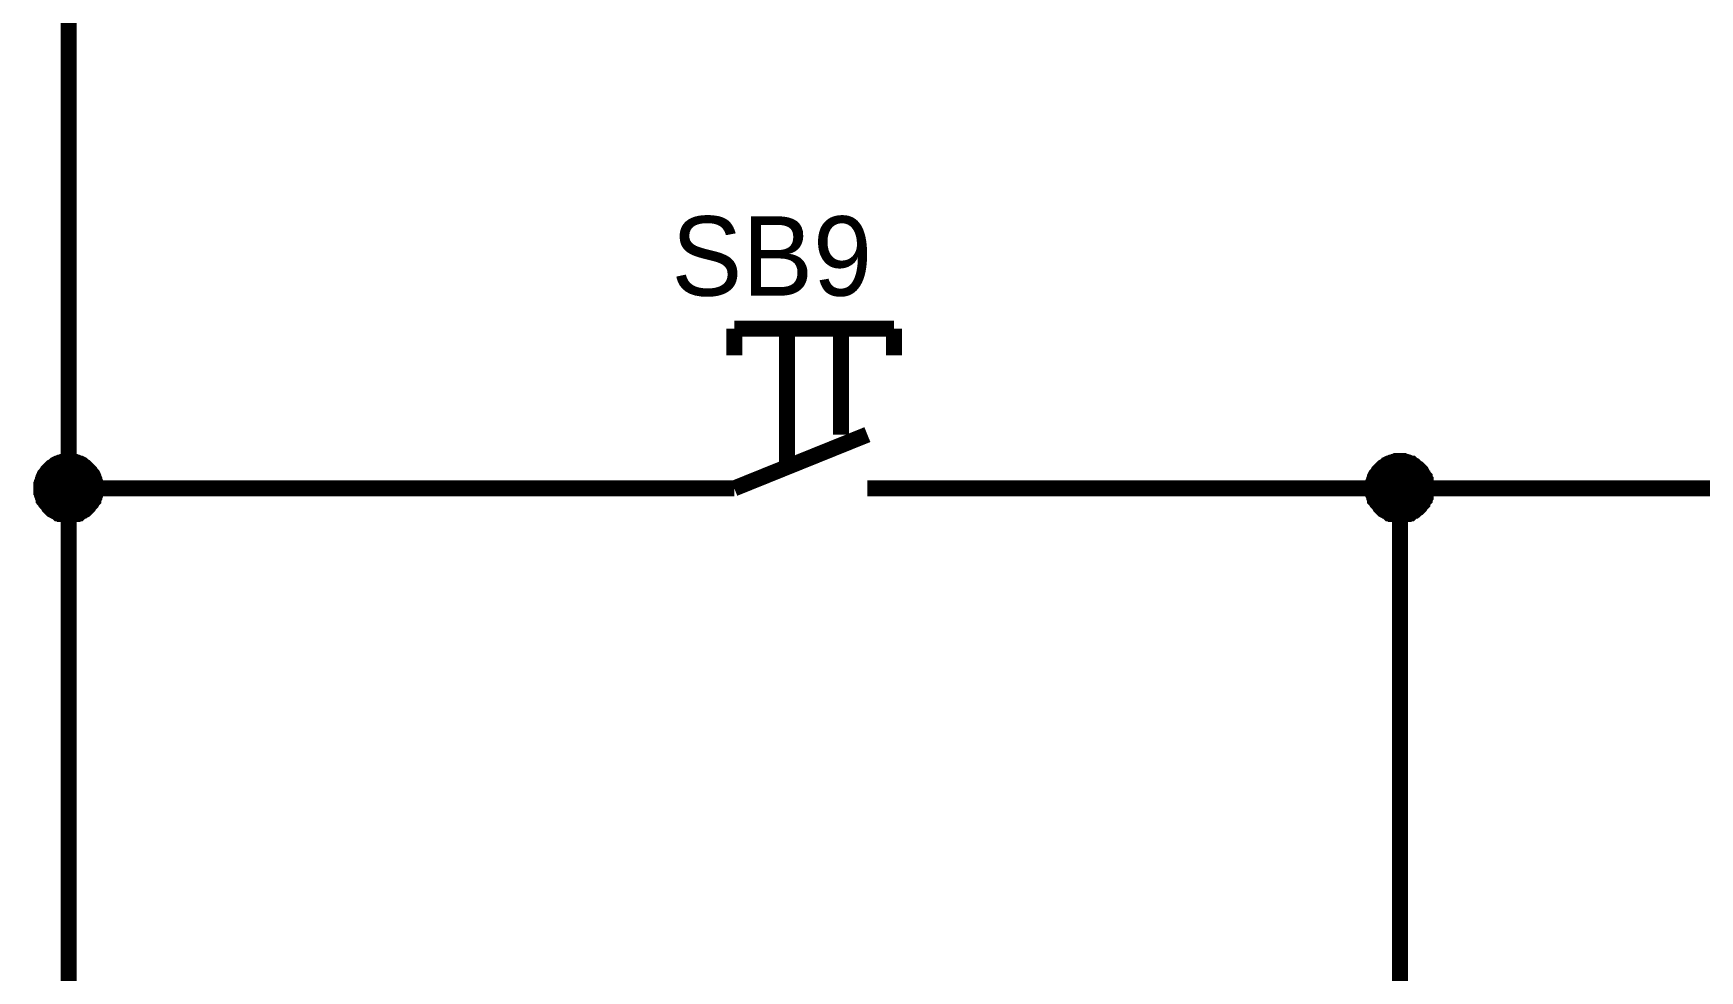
# Model space of a CAD drawing. Header units: millimetres. Extents: x 0 to 841, y 0 to 594.
# Drawn here: x 119.45 to 150.74, y 265.93 to 283.54 of the extents above; entities that cross this region are included whole.
import ezdxf

# ---------------------------------------------------------------- set-up
doc = ezdxf.new("R2010")
doc.units = ezdxf.units.MM
doc.layers.add('Sheet', color=255, linetype='Continuous')

msp = doc.modelspace()

# ---------------------------------------------------------------- linework, layer by layer
at = {"layer": 'Sheet', "const_width": 0.3}
for points in [[(177.594, 299.998), (177.594, 274.989), (145.11, 274.989), (137.61, 274.989)], [(120.11, 284.993), (120.11, 274.989), (130.11, 274.989)], [(132.61, 277.987), (135.607, 277.987)], [(132.61, 277.987), (132.61, 277.49)], [(133.603, 275.486), (133.603, 277.987)], [(134.613, 275.999), (134.613, 277.987)], [(135.607, 277.987), (135.607, 277.49)], [(132.61, 274.989), (135.11, 275.999)], [(119.597, 274.989), (119.597, 275.02), (119.597, 275.036), (119.597, 275.067), (119.613, 275.098), (119.613, 275.113), (119.628, 275.144), (119.628, 275.16), (119.644, 275.191), (119.644, 275.207), (119.659, 275.238), (119.675, 275.253), (119.69, 275.269), (119.706, 275.3), (119.721, 275.315), (119.737, 275.331), (119.752, 275.346), (119.768, 275.362), (119.783, 275.377), (119.799, 275.393), (119.83, 275.408), (119.846, 275.424), (119.861, 275.44), (119.892, 275.455), (119.908, 275.455), (119.939, 275.471), (119.954, 275.471), (119.985, 275.486), (120.001, 275.486), (120.032, 275.502), (120.063, 275.502), (120.079, 275.502), (120.11, 275.502)], [(119.597, 274.989), (119.597, 275.02), (119.597, 275.036), (119.597, 275.067), (119.613, 275.098), (119.613, 275.113), (119.628, 275.144), (119.628, 275.16), (119.644, 275.191), (119.644, 275.207), (119.659, 275.238), (119.675, 275.253), (119.69, 275.269), (119.706, 275.3), (119.721, 275.315), (119.737, 275.331), (119.752, 275.346), (119.768, 275.362), (119.783, 275.377), (119.799, 275.393), (119.83, 275.408), (119.846, 275.424), (119.861, 275.44), (119.892, 275.455), (119.908, 275.455), (119.939, 275.471), (119.954, 275.471), (119.985, 275.486), (120.001, 275.486), (120.032, 275.502), (120.063, 275.502), (120.079, 275.502), (120.11, 275.502)], [(119.597, 274.989), (119.597, 275.02), (119.597, 275.036), (119.597, 275.067), (119.613, 275.098), (119.613, 275.113), (119.628, 275.144), (119.628, 275.16), (119.644, 275.191), (119.644, 275.207), (119.659, 275.238), (119.675, 275.253), (119.69, 275.269), (119.706, 275.3), (119.721, 275.315), (119.737, 275.331), (119.752, 275.346), (119.768, 275.362), (119.783, 275.377), (119.799, 275.393), (119.83, 275.408), (119.846, 275.424), (119.861, 275.44), (119.892, 275.455), (119.908, 275.455), (119.939, 275.471), (119.954, 275.471), (119.985, 275.486), (120.001, 275.486), (120.032, 275.502), (120.063, 275.502), (120.079, 275.502), (120.11, 275.502)], [(119.597, 274.989), (119.597, 275.02), (119.597, 275.036), (119.597, 275.067), (119.613, 275.098), (119.613, 275.113), (119.628, 275.144), (119.628, 275.16), (119.644, 275.191), (119.644, 275.207), (119.659, 275.238), (119.675, 275.253), (119.69, 275.269), (119.706, 275.3), (119.721, 275.315), (119.737, 275.331), (119.752, 275.346), (119.768, 275.362), (119.783, 275.377), (119.799, 275.393), (119.83, 275.408), (119.846, 275.424), (119.861, 275.44), (119.892, 275.455), (119.908, 275.455), (119.939, 275.471), (119.954, 275.471), (119.985, 275.486), (120.001, 275.486), (120.032, 275.502), (120.063, 275.502), (120.079, 275.502), (120.11, 275.502)], [(119.597, 274.989), (119.597, 275.02), (119.597, 275.036), (119.597, 275.067), (119.613, 275.098), (119.613, 275.113), (119.628, 275.144), (119.628, 275.16), (119.644, 275.191), (119.644, 275.207), (119.659, 275.238), (119.675, 275.253), (119.69, 275.269), (119.706, 275.3), (119.721, 275.315), (119.737, 275.331), (119.752, 275.346), (119.768, 275.362), (119.783, 275.377), (119.799, 275.393), (119.83, 275.408), (119.846, 275.424), (119.861, 275.44), (119.892, 275.455), (119.908, 275.455), (119.939, 275.471), (119.954, 275.471), (119.985, 275.486), (120.001, 275.486), (120.032, 275.502), (120.063, 275.502), (120.079, 275.502), (120.11, 275.502)], [(119.597, 274.989), (119.597, 275.02), (119.597, 275.036), (119.597, 275.067), (119.613, 275.098), (119.613, 275.113), (119.628, 275.144), (119.628, 275.16), (119.644, 275.191), (119.644, 275.207), (119.659, 275.238), (119.675, 275.253), (119.69, 275.269), (119.706, 275.3), (119.721, 275.315), (119.737, 275.331), (119.752, 275.346), (119.768, 275.362), (119.783, 275.377), (119.799, 275.393), (119.83, 275.408), (119.846, 275.424), (119.861, 275.44), (119.892, 275.455), (119.908, 275.455), (119.939, 275.471), (119.954, 275.471), (119.985, 275.486), (120.001, 275.486), (120.032, 275.502), (120.063, 275.502), (120.079, 275.502), (120.11, 275.502)], [(119.597, 274.989), (119.597, 275.02), (119.597, 275.036), (119.597, 275.067), (119.613, 275.098), (119.613, 275.113), (119.628, 275.144), (119.628, 275.16), (119.644, 275.191), (119.644, 275.207), (119.659, 275.238), (119.675, 275.253), (119.69, 275.269), (119.706, 275.3), (119.721, 275.315), (119.737, 275.331), (119.752, 275.346), (119.768, 275.362), (119.783, 275.377), (119.799, 275.393), (119.83, 275.408), (119.846, 275.424), (119.861, 275.44), (119.892, 275.455), (119.908, 275.455), (119.939, 275.471), (119.954, 275.471), (119.985, 275.486), (120.001, 275.486), (120.032, 275.502), (120.063, 275.502), (120.079, 275.502), (120.11, 275.502)], [(119.597, 274.989), (119.597, 275.02), (119.597, 275.036), (119.597, 275.067), (119.613, 275.098), (119.613, 275.113), (119.628, 275.144), (119.628, 275.16), (119.644, 275.191), (119.644, 275.207), (119.659, 275.238), (119.675, 275.253), (119.69, 275.269), (119.706, 275.3), (119.721, 275.315), (119.737, 275.331), (119.752, 275.346), (119.768, 275.362), (119.783, 275.377), (119.799, 275.393), (119.83, 275.408), (119.846, 275.424), (119.861, 275.44), (119.892, 275.455), (119.908, 275.455), (119.939, 275.471), (119.954, 275.471), (119.985, 275.486), (120.001, 275.486), (120.032, 275.502), (120.063, 275.502), (120.079, 275.502), (120.11, 275.502)], [(120.11, 275.502), (120.11, 275.502)], [(120.11, 275.502), (120.141, 275.502), (120.156, 275.502), (120.187, 275.502), (120.218, 275.486), (120.234, 275.486), (120.265, 275.471), (120.28, 275.471), (120.311, 275.455), (120.327, 275.455), (120.358, 275.44), (120.374, 275.424), (120.389, 275.408), (120.42, 275.393), (120.436, 275.377), (120.451, 275.362), (120.467, 275.346), (120.482, 275.331), (120.498, 275.315), (120.513, 275.3), (120.529, 275.269), (120.544, 275.253), (120.56, 275.238), (120.575, 275.207), (120.575, 275.191), (120.591, 275.16), (120.591, 275.144), (120.606, 275.113), (120.606, 275.098), (120.622, 275.067), (120.622, 275.036), (120.622, 275.02), (120.622, 274.989)], [(120.11, 275.502), (120.11, 275.502)], [(120.11, 275.502), (120.141, 275.502), (120.156, 275.502), (120.187, 275.502), (120.218, 275.486), (120.234, 275.486), (120.265, 275.471), (120.28, 275.471), (120.311, 275.455), (120.327, 275.455), (120.358, 275.44), (120.374, 275.424), (120.389, 275.408), (120.42, 275.393), (120.436, 275.377), (120.451, 275.362), (120.467, 275.346), (120.482, 275.331), (120.498, 275.315), (120.513, 275.3), (120.529, 275.269), (120.544, 275.253), (120.56, 275.238), (120.575, 275.207), (120.575, 275.191), (120.591, 275.16), (120.591, 275.144), (120.606, 275.113), (120.606, 275.098), (120.622, 275.067), (120.622, 275.036), (120.622, 275.02), (120.622, 274.989)], [(120.11, 275.502), (120.11, 275.502)], [(120.11, 275.502), (120.141, 275.502), (120.156, 275.502), (120.187, 275.502), (120.218, 275.486), (120.234, 275.486), (120.265, 275.471), (120.28, 275.471), (120.311, 275.455), (120.327, 275.455), (120.358, 275.44), (120.374, 275.424), (120.389, 275.408), (120.42, 275.393), (120.436, 275.377), (120.451, 275.362), (120.467, 275.346), (120.482, 275.331), (120.498, 275.315), (120.513, 275.3), (120.529, 275.269), (120.544, 275.253), (120.56, 275.238), (120.575, 275.207), (120.575, 275.191), (120.591, 275.16), (120.591, 275.144), (120.606, 275.113), (120.606, 275.098), (120.622, 275.067), (120.622, 275.036), (120.622, 275.02), (120.622, 274.989)], [(120.11, 275.502), (120.11, 275.502)], [(120.11, 275.502), (120.141, 275.502), (120.156, 275.502), (120.187, 275.502), (120.218, 275.486), (120.234, 275.486), (120.265, 275.471), (120.28, 275.471), (120.311, 275.455), (120.327, 275.455), (120.358, 275.44), (120.374, 275.424), (120.389, 275.408), (120.42, 275.393), (120.436, 275.377), (120.451, 275.362), (120.467, 275.346), (120.482, 275.331), (120.498, 275.315), (120.513, 275.3), (120.529, 275.269), (120.544, 275.253), (120.56, 275.238), (120.575, 275.207), (120.575, 275.191), (120.591, 275.16), (120.591, 275.144), (120.606, 275.113), (120.606, 275.098), (120.622, 275.067), (120.622, 275.036), (120.622, 275.02), (120.622, 274.989)], [(120.11, 275.502), (120.11, 275.502)], [(120.11, 275.502), (120.141, 275.502), (120.156, 275.502), (120.187, 275.502), (120.218, 275.486), (120.234, 275.486), (120.265, 275.471), (120.28, 275.471), (120.311, 275.455), (120.327, 275.455), (120.358, 275.44), (120.374, 275.424), (120.389, 275.408), (120.42, 275.393), (120.436, 275.377), (120.451, 275.362), (120.467, 275.346), (120.482, 275.331), (120.498, 275.315), (120.513, 275.3), (120.529, 275.269), (120.544, 275.253), (120.56, 275.238), (120.575, 275.207), (120.575, 275.191), (120.591, 275.16), (120.591, 275.144), (120.606, 275.113), (120.606, 275.098), (120.622, 275.067), (120.622, 275.036), (120.622, 275.02), (120.622, 274.989)], [(120.11, 275.502), (120.11, 275.502)], [(120.11, 275.502), (120.141, 275.502), (120.156, 275.502), (120.187, 275.502), (120.218, 275.486), (120.234, 275.486), (120.265, 275.471), (120.28, 275.471), (120.311, 275.455), (120.327, 275.455), (120.358, 275.44), (120.374, 275.424), (120.389, 275.408), (120.42, 275.393), (120.436, 275.377), (120.451, 275.362), (120.467, 275.346), (120.482, 275.331), (120.498, 275.315), (120.513, 275.3), (120.529, 275.269), (120.544, 275.253), (120.56, 275.238), (120.575, 275.207), (120.575, 275.191), (120.591, 275.16), (120.591, 275.144), (120.606, 275.113), (120.606, 275.098), (120.622, 275.067), (120.622, 275.036), (120.622, 275.02), (120.622, 274.989)], [(120.11, 275.502), (120.11, 275.502)], [(120.11, 275.502), (120.141, 275.502), (120.156, 275.502), (120.187, 275.502), (120.218, 275.486), (120.234, 275.486), (120.265, 275.471), (120.28, 275.471), (120.311, 275.455), (120.327, 275.455), (120.358, 275.44), (120.374, 275.424), (120.389, 275.408), (120.42, 275.393), (120.436, 275.377), (120.451, 275.362), (120.467, 275.346), (120.482, 275.331), (120.498, 275.315), (120.513, 275.3), (120.529, 275.269), (120.544, 275.253), (120.56, 275.238), (120.575, 275.207), (120.575, 275.191), (120.591, 275.16), (120.591, 275.144), (120.606, 275.113), (120.606, 275.098), (120.622, 275.067), (120.622, 275.036), (120.622, 275.02), (120.622, 274.989)], [(120.11, 275.502), (120.11, 275.502)], [(120.11, 275.502), (120.141, 275.502), (120.156, 275.502), (120.187, 275.502), (120.218, 275.486), (120.234, 275.486), (120.265, 275.471), (120.28, 275.471), (120.311, 275.455), (120.327, 275.455), (120.358, 275.44), (120.374, 275.424), (120.389, 275.408), (120.42, 275.393), (120.436, 275.377), (120.451, 275.362), (120.467, 275.346), (120.482, 275.331), (120.498, 275.315), (120.513, 275.3), (120.529, 275.269), (120.544, 275.253), (120.56, 275.238), (120.575, 275.207), (120.575, 275.191), (120.591, 275.16), (120.591, 275.144), (120.606, 275.113), (120.606, 275.098), (120.622, 275.067), (120.622, 275.036), (120.622, 275.02), (120.622, 274.989)], [(144.597, 274.989), (144.597, 275.02), (144.597, 275.036), (144.597, 275.067), (144.613, 275.098), (144.613, 275.113), (144.628, 275.144), (144.628, 275.16), (144.644, 275.191), (144.644, 275.207), (144.659, 275.238), (144.675, 275.253), (144.691, 275.269), (144.706, 275.3), (144.722, 275.315), (144.737, 275.331), (144.753, 275.346), (144.768, 275.362), (144.784, 275.377), (144.799, 275.393), (144.83, 275.408), (144.846, 275.424), (144.861, 275.44), (144.892, 275.455), (144.908, 275.455), (144.939, 275.471), (144.954, 275.471), (144.986, 275.486), (145.001, 275.486), (145.032, 275.502), (145.063, 275.502), (145.079, 275.502), (145.11, 275.502)], [(144.597, 274.989), (144.597, 275.02), (144.597, 275.036), (144.597, 275.067), (144.613, 275.098), (144.613, 275.113), (144.628, 275.144), (144.628, 275.16), (144.644, 275.191), (144.644, 275.207), (144.659, 275.238), (144.675, 275.253), (144.691, 275.269), (144.706, 275.3), (144.722, 275.315), (144.737, 275.331), (144.753, 275.346), (144.768, 275.362), (144.784, 275.377), (144.799, 275.393), (144.83, 275.408), (144.846, 275.424), (144.861, 275.44), (144.892, 275.455), (144.908, 275.455), (144.939, 275.471), (144.954, 275.471), (144.986, 275.486), (145.001, 275.486), (145.032, 275.502), (145.063, 275.502), (145.079, 275.502), (145.11, 275.502)], [(144.597, 274.989), (144.597, 275.02), (144.597, 275.036), (144.597, 275.067), (144.613, 275.098), (144.613, 275.113), (144.628, 275.144), (144.628, 275.16), (144.644, 275.191), (144.644, 275.207), (144.659, 275.238), (144.675, 275.253), (144.691, 275.269), (144.706, 275.3), (144.722, 275.315), (144.737, 275.331), (144.753, 275.346), (144.768, 275.362), (144.784, 275.377), (144.799, 275.393), (144.83, 275.408), (144.846, 275.424), (144.861, 275.44), (144.892, 275.455), (144.908, 275.455), (144.939, 275.471), (144.954, 275.471), (144.986, 275.486), (145.001, 275.486), (145.032, 275.502), (145.063, 275.502), (145.079, 275.502), (145.11, 275.502)], [(144.597, 274.989), (144.597, 275.02), (144.597, 275.036), (144.597, 275.067), (144.613, 275.098), (144.613, 275.113), (144.628, 275.144), (144.628, 275.16), (144.644, 275.191), (144.644, 275.207), (144.659, 275.238), (144.675, 275.253), (144.691, 275.269), (144.706, 275.3), (144.722, 275.315), (144.737, 275.331), (144.753, 275.346), (144.768, 275.362), (144.784, 275.377), (144.799, 275.393), (144.83, 275.408), (144.846, 275.424), (144.861, 275.44), (144.892, 275.455), (144.908, 275.455), (144.939, 275.471), (144.954, 275.471), (144.986, 275.486), (145.001, 275.486), (145.032, 275.502), (145.063, 275.502), (145.079, 275.502), (145.11, 275.502)], [(144.597, 274.989), (144.597, 275.02), (144.597, 275.036), (144.597, 275.067), (144.613, 275.098), (144.613, 275.113), (144.628, 275.144), (144.628, 275.16), (144.644, 275.191), (144.644, 275.207), (144.659, 275.238), (144.675, 275.253), (144.691, 275.269), (144.706, 275.3), (144.722, 275.315), (144.737, 275.331), (144.753, 275.346), (144.768, 275.362), (144.784, 275.377), (144.799, 275.393), (144.83, 275.408), (144.846, 275.424), (144.861, 275.44), (144.892, 275.455), (144.908, 275.455), (144.939, 275.471), (144.954, 275.471), (144.986, 275.486), (145.001, 275.486), (145.032, 275.502), (145.063, 275.502), (145.079, 275.502), (145.11, 275.502)], [(144.597, 274.989), (144.597, 275.02), (144.597, 275.036), (144.597, 275.067), (144.613, 275.098), (144.613, 275.113), (144.628, 275.144), (144.628, 275.16), (144.644, 275.191), (144.644, 275.207), (144.659, 275.238), (144.675, 275.253), (144.691, 275.269), (144.706, 275.3), (144.722, 275.315), (144.737, 275.331), (144.753, 275.346), (144.768, 275.362), (144.784, 275.377), (144.799, 275.393), (144.83, 275.408), (144.846, 275.424), (144.861, 275.44), (144.892, 275.455), (144.908, 275.455), (144.939, 275.471), (144.954, 275.471), (144.986, 275.486), (145.001, 275.486), (145.032, 275.502), (145.063, 275.502), (145.079, 275.502), (145.11, 275.502)], [(144.597, 274.989), (144.597, 275.02), (144.597, 275.036), (144.597, 275.067), (144.613, 275.098), (144.613, 275.113), (144.628, 275.144), (144.628, 275.16), (144.644, 275.191), (144.644, 275.207), (144.659, 275.238), (144.675, 275.253), (144.691, 275.269), (144.706, 275.3), (144.722, 275.315), (144.737, 275.331), (144.753, 275.346), (144.768, 275.362), (144.784, 275.377), (144.799, 275.393), (144.83, 275.408), (144.846, 275.424), (144.861, 275.44), (144.892, 275.455), (144.908, 275.455), (144.939, 275.471), (144.954, 275.471), (144.986, 275.486), (145.001, 275.486), (145.032, 275.502), (145.063, 275.502), (145.079, 275.502), (145.11, 275.502)], [(144.597, 274.989), (144.597, 275.02), (144.597, 275.036), (144.597, 275.067), (144.613, 275.098), (144.613, 275.113), (144.628, 275.144), (144.628, 275.16), (144.644, 275.191), (144.644, 275.207), (144.659, 275.238), (144.675, 275.253), (144.691, 275.269), (144.706, 275.3), (144.722, 275.315), (144.737, 275.331), (144.753, 275.346), (144.768, 275.362), (144.784, 275.377), (144.799, 275.393), (144.83, 275.408), (144.846, 275.424), (144.861, 275.44), (144.892, 275.455), (144.908, 275.455), (144.939, 275.471), (144.954, 275.471), (144.986, 275.486), (145.001, 275.486), (145.032, 275.502), (145.063, 275.502), (145.079, 275.502), (145.11, 275.502)], [(145.11, 275.502), (145.11, 275.502)], [(145.11, 275.502), (145.141, 275.502), (145.156, 275.502), (145.187, 275.502), (145.218, 275.486), (145.234, 275.486), (145.265, 275.471), (145.281, 275.471), (145.312, 275.455), (145.327, 275.455), (145.343, 275.44), (145.374, 275.424), (145.389, 275.408), (145.405, 275.393), (145.42, 275.377), (145.451, 275.362), (145.467, 275.346), (145.482, 275.331), (145.498, 275.315), (145.513, 275.3), (145.529, 275.269), (145.529, 275.253), (145.545, 275.238), (145.56, 275.207), (145.576, 275.191), (145.576, 275.16), (145.591, 275.144), (145.591, 275.113), (145.591, 275.098), (145.607, 275.067), (145.607, 275.036), (145.607, 275.02), (145.607, 274.989)], [(145.11, 275.502), (145.11, 275.502)], [(145.11, 275.502), (145.141, 275.502), (145.156, 275.502), (145.187, 275.502), (145.218, 275.486), (145.234, 275.486), (145.265, 275.471), (145.281, 275.471), (145.312, 275.455), (145.327, 275.455), (145.343, 275.44), (145.374, 275.424), (145.389, 275.408), (145.405, 275.393), (145.42, 275.377), (145.451, 275.362), (145.467, 275.346), (145.482, 275.331), (145.498, 275.315), (145.513, 275.3), (145.529, 275.269), (145.529, 275.253), (145.545, 275.238), (145.56, 275.207), (145.576, 275.191), (145.576, 275.16), (145.591, 275.144), (145.591, 275.113), (145.591, 275.098), (145.607, 275.067), (145.607, 275.036), (145.607, 275.02), (145.607, 274.989)], [(145.11, 275.502), (145.11, 275.502)], [(145.11, 275.502), (145.141, 275.502), (145.156, 275.502), (145.187, 275.502), (145.218, 275.486), (145.234, 275.486), (145.265, 275.471), (145.281, 275.471), (145.312, 275.455), (145.327, 275.455), (145.343, 275.44), (145.374, 275.424), (145.389, 275.408), (145.405, 275.393), (145.42, 275.377), (145.451, 275.362), (145.467, 275.346), (145.482, 275.331), (145.498, 275.315), (145.513, 275.3), (145.529, 275.269), (145.529, 275.253), (145.545, 275.238), (145.56, 275.207), (145.576, 275.191), (145.576, 275.16), (145.591, 275.144), (145.591, 275.113), (145.591, 275.098), (145.607, 275.067), (145.607, 275.036), (145.607, 275.02), (145.607, 274.989)], [(145.11, 275.502), (145.11, 275.502)], [(145.11, 275.502), (145.141, 275.502), (145.156, 275.502), (145.187, 275.502), (145.218, 275.486), (145.234, 275.486), (145.265, 275.471), (145.281, 275.471), (145.312, 275.455), (145.327, 275.455), (145.343, 275.44), (145.374, 275.424), (145.389, 275.408), (145.405, 275.393), (145.42, 275.377), (145.451, 275.362), (145.467, 275.346), (145.482, 275.331), (145.498, 275.315), (145.513, 275.3), (145.529, 275.269), (145.529, 275.253), (145.545, 275.238), (145.56, 275.207), (145.576, 275.191), (145.576, 275.16), (145.591, 275.144), (145.591, 275.113), (145.591, 275.098), (145.607, 275.067), (145.607, 275.036), (145.607, 275.02), (145.607, 274.989)], [(145.11, 275.502), (145.11, 275.502)], [(145.11, 275.502), (145.141, 275.502), (145.156, 275.502), (145.187, 275.502), (145.218, 275.486), (145.234, 275.486), (145.265, 275.471), (145.281, 275.471), (145.312, 275.455), (145.327, 275.455), (145.343, 275.44), (145.374, 275.424), (145.389, 275.408), (145.405, 275.393), (145.42, 275.377), (145.451, 275.362), (145.467, 275.346), (145.482, 275.331), (145.498, 275.315), (145.513, 275.3), (145.529, 275.269), (145.529, 275.253), (145.545, 275.238), (145.56, 275.207), (145.576, 275.191), (145.576, 275.16), (145.591, 275.144), (145.591, 275.113), (145.591, 275.098), (145.607, 275.067), (145.607, 275.036), (145.607, 275.02), (145.607, 274.989)], [(145.11, 275.502), (145.11, 275.502)], [(145.11, 275.502), (145.141, 275.502), (145.156, 275.502), (145.187, 275.502), (145.218, 275.486), (145.234, 275.486), (145.265, 275.471), (145.281, 275.471), (145.312, 275.455), (145.327, 275.455), (145.343, 275.44), (145.374, 275.424), (145.389, 275.408), (145.405, 275.393), (145.42, 275.377), (145.451, 275.362), (145.467, 275.346), (145.482, 275.331), (145.498, 275.315), (145.513, 275.3), (145.529, 275.269), (145.529, 275.253), (145.545, 275.238), (145.56, 275.207), (145.576, 275.191), (145.576, 275.16), (145.591, 275.144), (145.591, 275.113), (145.591, 275.098), (145.607, 275.067), (145.607, 275.036), (145.607, 275.02), (145.607, 274.989)], [(145.11, 275.502), (145.11, 275.502)], [(145.11, 275.502), (145.141, 275.502), (145.156, 275.502), (145.187, 275.502), (145.218, 275.486), (145.234, 275.486), (145.265, 275.471), (145.281, 275.471), (145.312, 275.455), (145.327, 275.455), (145.343, 275.44), (145.374, 275.424), (145.389, 275.408), (145.405, 275.393), (145.42, 275.377), (145.451, 275.362), (145.467, 275.346), (145.482, 275.331), (145.498, 275.315), (145.513, 275.3), (145.529, 275.269), (145.529, 275.253), (145.545, 275.238), (145.56, 275.207), (145.576, 275.191), (145.576, 275.16), (145.591, 275.144), (145.591, 275.113), (145.591, 275.098), (145.607, 275.067), (145.607, 275.036), (145.607, 275.02), (145.607, 274.989)], [(145.11, 275.502), (145.11, 275.502)], [(145.11, 275.502), (145.141, 275.502), (145.156, 275.502), (145.187, 275.502), (145.218, 275.486), (145.234, 275.486), (145.265, 275.471), (145.281, 275.471), (145.312, 275.455), (145.327, 275.455), (145.343, 275.44), (145.374, 275.424), (145.389, 275.408), (145.405, 275.393), (145.42, 275.377), (145.451, 275.362), (145.467, 275.346), (145.482, 275.331), (145.498, 275.315), (145.513, 275.3), (145.529, 275.269), (145.529, 275.253), (145.545, 275.238), (145.56, 275.207), (145.576, 275.191), (145.576, 275.16), (145.591, 275.144), (145.591, 275.113), (145.591, 275.098), (145.607, 275.067), (145.607, 275.036), (145.607, 275.02), (145.607, 274.989)], [(120.11, 274.492), (120.079, 274.492), (120.063, 274.492), (120.032, 274.492), (120.001, 274.508), (119.985, 274.508), (119.954, 274.508), (119.939, 274.523), (119.908, 274.523), (119.892, 274.539), (119.861, 274.554), (119.846, 274.57), (119.83, 274.57), (119.799, 274.585), (119.783, 274.601), (119.768, 274.616), (119.752, 274.632), (119.737, 274.647), (119.721, 274.678), (119.706, 274.694), (119.69, 274.709), (119.675, 274.725), (119.659, 274.756), (119.644, 274.772), (119.644, 274.787), (119.628, 274.818), (119.628, 274.834), (119.613, 274.865), (119.613, 274.88), (119.597, 274.911), (119.597, 274.942), (119.597, 274.958), (119.597, 274.989)], [(119.597, 274.989), (119.597, 274.989)], [(120.11, 274.492), (120.079, 274.492), (120.063, 274.492), (120.032, 274.492), (120.001, 274.508), (119.985, 274.508), (119.954, 274.508), (119.939, 274.523), (119.908, 274.523), (119.892, 274.539), (119.861, 274.554), (119.846, 274.57), (119.83, 274.57), (119.799, 274.585), (119.783, 274.601), (119.768, 274.616), (119.752, 274.632), (119.737, 274.647), (119.721, 274.678), (119.706, 274.694), (119.69, 274.709), (119.675, 274.725), (119.659, 274.756), (119.644, 274.772), (119.644, 274.787), (119.628, 274.818), (119.628, 274.834), (119.613, 274.865), (119.613, 274.88), (119.597, 274.911), (119.597, 274.942), (119.597, 274.958), (119.597, 274.989)], [(119.597, 274.989), (119.597, 274.989)], [(120.11, 274.492), (120.079, 274.492), (120.063, 274.492), (120.032, 274.492), (120.001, 274.508), (119.985, 274.508), (119.954, 274.508), (119.939, 274.523), (119.908, 274.523), (119.892, 274.539), (119.861, 274.554), (119.846, 274.57), (119.83, 274.57), (119.799, 274.585), (119.783, 274.601), (119.768, 274.616), (119.752, 274.632), (119.737, 274.647), (119.721, 274.678), (119.706, 274.694), (119.69, 274.709), (119.675, 274.725), (119.659, 274.756), (119.644, 274.772), (119.644, 274.787), (119.628, 274.818), (119.628, 274.834), (119.613, 274.865), (119.613, 274.88), (119.597, 274.911), (119.597, 274.942), (119.597, 274.958), (119.597, 274.989)], [(119.597, 274.989), (119.597, 274.989)], [(120.11, 274.492), (120.079, 274.492), (120.063, 274.492), (120.032, 274.492), (120.001, 274.508), (119.985, 274.508), (119.954, 274.508), (119.939, 274.523), (119.908, 274.523), (119.892, 274.539), (119.861, 274.554), (119.846, 274.57), (119.83, 274.57), (119.799, 274.585), (119.783, 274.601), (119.768, 274.616), (119.752, 274.632), (119.737, 274.647), (119.721, 274.678), (119.706, 274.694), (119.69, 274.709), (119.675, 274.725), (119.659, 274.756), (119.644, 274.772), (119.644, 274.787), (119.628, 274.818), (119.628, 274.834), (119.613, 274.865), (119.613, 274.88), (119.597, 274.911), (119.597, 274.942), (119.597, 274.958), (119.597, 274.989)], [(119.597, 274.989), (119.597, 274.989)], [(120.11, 274.492), (120.079, 274.492), (120.063, 274.492), (120.032, 274.492), (120.001, 274.508), (119.985, 274.508), (119.954, 274.508), (119.939, 274.523), (119.908, 274.523), (119.892, 274.539), (119.861, 274.554), (119.846, 274.57), (119.83, 274.57), (119.799, 274.585), (119.783, 274.601), (119.768, 274.616), (119.752, 274.632), (119.737, 274.647), (119.721, 274.678), (119.706, 274.694), (119.69, 274.709), (119.675, 274.725), (119.659, 274.756), (119.644, 274.772), (119.644, 274.787), (119.628, 274.818), (119.628, 274.834), (119.613, 274.865), (119.613, 274.88), (119.597, 274.911), (119.597, 274.942), (119.597, 274.958), (119.597, 274.989)], [(119.597, 274.989), (119.597, 274.989)], [(120.11, 274.492), (120.079, 274.492), (120.063, 274.492), (120.032, 274.492), (120.001, 274.508), (119.985, 274.508), (119.954, 274.508), (119.939, 274.523), (119.908, 274.523), (119.892, 274.539), (119.861, 274.554), (119.846, 274.57), (119.83, 274.57), (119.799, 274.585), (119.783, 274.601), (119.768, 274.616), (119.752, 274.632), (119.737, 274.647), (119.721, 274.678), (119.706, 274.694), (119.69, 274.709), (119.675, 274.725), (119.659, 274.756), (119.644, 274.772), (119.644, 274.787), (119.628, 274.818), (119.628, 274.834), (119.613, 274.865), (119.613, 274.88), (119.597, 274.911), (119.597, 274.942), (119.597, 274.958), (119.597, 274.989)], [(119.597, 274.989), (119.597, 274.989)], [(120.11, 274.492), (120.079, 274.492), (120.063, 274.492), (120.032, 274.492), (120.001, 274.508), (119.985, 274.508), (119.954, 274.508), (119.939, 274.523), (119.908, 274.523), (119.892, 274.539), (119.861, 274.554), (119.846, 274.57), (119.83, 274.57), (119.799, 274.585), (119.783, 274.601), (119.768, 274.616), (119.752, 274.632), (119.737, 274.647), (119.721, 274.678), (119.706, 274.694), (119.69, 274.709), (119.675, 274.725), (119.659, 274.756), (119.644, 274.772), (119.644, 274.787), (119.628, 274.818), (119.628, 274.834), (119.613, 274.865), (119.613, 274.88), (119.597, 274.911), (119.597, 274.942), (119.597, 274.958), (119.597, 274.989)], [(119.597, 274.989), (119.597, 274.989)], [(120.11, 274.492), (120.079, 274.492), (120.063, 274.492), (120.032, 274.492), (120.001, 274.508), (119.985, 274.508), (119.954, 274.508), (119.939, 274.523), (119.908, 274.523), (119.892, 274.539), (119.861, 274.554), (119.846, 274.57), (119.83, 274.57), (119.799, 274.585), (119.783, 274.601), (119.768, 274.616), (119.752, 274.632), (119.737, 274.647), (119.721, 274.678), (119.706, 274.694), (119.69, 274.709), (119.675, 274.725), (119.659, 274.756), (119.644, 274.772), (119.644, 274.787), (119.628, 274.818), (119.628, 274.834), (119.613, 274.865), (119.613, 274.88), (119.597, 274.911), (119.597, 274.942), (119.597, 274.958), (119.597, 274.989)], [(119.597, 274.989), (119.597, 274.989)], [(120.622, 274.989), (120.622, 274.958), (120.622, 274.942), (120.622, 274.911), (120.606, 274.88), (120.606, 274.865), (120.591, 274.834), (120.591, 274.818), (120.575, 274.787), (120.575, 274.772), (120.56, 274.756), (120.544, 274.725), (120.529, 274.709), (120.513, 274.694), (120.498, 274.678), (120.482, 274.647), (120.467, 274.632), (120.451, 274.616), (120.436, 274.601), (120.42, 274.585), (120.389, 274.57), (120.374, 274.57), (120.358, 274.554), (120.327, 274.539), (120.311, 274.523), (120.28, 274.523), (120.265, 274.508), (120.234, 274.508), (120.218, 274.508), (120.187, 274.492), (120.156, 274.492), (120.141, 274.492), (120.11, 274.492)], [(120.622, 274.989), (120.622, 274.958), (120.622, 274.942), (120.622, 274.911), (120.606, 274.88), (120.606, 274.865), (120.591, 274.834), (120.591, 274.818), (120.575, 274.787), (120.575, 274.772), (120.56, 274.756), (120.544, 274.725), (120.529, 274.709), (120.513, 274.694), (120.498, 274.678), (120.482, 274.647), (120.467, 274.632), (120.451, 274.616), (120.436, 274.601), (120.42, 274.585), (120.389, 274.57), (120.374, 274.57), (120.358, 274.554), (120.327, 274.539), (120.311, 274.523), (120.28, 274.523), (120.265, 274.508), (120.234, 274.508), (120.218, 274.508), (120.187, 274.492), (120.156, 274.492), (120.141, 274.492), (120.11, 274.492)], [(120.11, 274.989), (120.11, 259.999), (130.11, 259.999)], [(120.622, 274.989), (120.622, 274.958), (120.622, 274.942), (120.622, 274.911), (120.606, 274.88), (120.606, 274.865), (120.591, 274.834), (120.591, 274.818), (120.575, 274.787), (120.575, 274.772), (120.56, 274.756), (120.544, 274.725), (120.529, 274.709), (120.513, 274.694), (120.498, 274.678), (120.482, 274.647), (120.467, 274.632), (120.451, 274.616), (120.436, 274.601), (120.42, 274.585), (120.389, 274.57), (120.374, 274.57), (120.358, 274.554), (120.327, 274.539), (120.311, 274.523), (120.28, 274.523), (120.265, 274.508), (120.234, 274.508), (120.218, 274.508), (120.187, 274.492), (120.156, 274.492), (120.141, 274.492), (120.11, 274.492)], [(120.622, 274.989), (120.622, 274.958), (120.622, 274.942), (120.622, 274.911), (120.606, 274.88), (120.606, 274.865), (120.591, 274.834), (120.591, 274.818), (120.575, 274.787), (120.575, 274.772), (120.56, 274.756), (120.544, 274.725), (120.529, 274.709), (120.513, 274.694), (120.498, 274.678), (120.482, 274.647), (120.467, 274.632), (120.451, 274.616), (120.436, 274.601), (120.42, 274.585), (120.389, 274.57), (120.374, 274.57), (120.358, 274.554), (120.327, 274.539), (120.311, 274.523), (120.28, 274.523), (120.265, 274.508), (120.234, 274.508), (120.218, 274.508), (120.187, 274.492), (120.156, 274.492), (120.141, 274.492), (120.11, 274.492)], [(120.622, 274.989), (120.622, 274.958), (120.622, 274.942), (120.622, 274.911), (120.606, 274.88), (120.606, 274.865), (120.591, 274.834), (120.591, 274.818), (120.575, 274.787), (120.575, 274.772), (120.56, 274.756), (120.544, 274.725), (120.529, 274.709), (120.513, 274.694), (120.498, 274.678), (120.482, 274.647), (120.467, 274.632), (120.451, 274.616), (120.436, 274.601), (120.42, 274.585), (120.389, 274.57), (120.374, 274.57), (120.358, 274.554), (120.327, 274.539), (120.311, 274.523), (120.28, 274.523), (120.265, 274.508), (120.234, 274.508), (120.218, 274.508), (120.187, 274.492), (120.156, 274.492), (120.141, 274.492), (120.11, 274.492)], [(120.622, 274.989), (120.622, 274.958), (120.622, 274.942), (120.622, 274.911), (120.606, 274.88), (120.606, 274.865), (120.591, 274.834), (120.591, 274.818), (120.575, 274.787), (120.575, 274.772), (120.56, 274.756), (120.544, 274.725), (120.529, 274.709), (120.513, 274.694), (120.498, 274.678), (120.482, 274.647), (120.467, 274.632), (120.451, 274.616), (120.436, 274.601), (120.42, 274.585), (120.389, 274.57), (120.374, 274.57), (120.358, 274.554), (120.327, 274.539), (120.311, 274.523), (120.28, 274.523), (120.265, 274.508), (120.234, 274.508), (120.218, 274.508), (120.187, 274.492), (120.156, 274.492), (120.141, 274.492), (120.11, 274.492)], [(120.622, 274.989), (120.622, 274.958), (120.622, 274.942), (120.622, 274.911), (120.606, 274.88), (120.606, 274.865), (120.591, 274.834), (120.591, 274.818), (120.575, 274.787), (120.575, 274.772), (120.56, 274.756), (120.544, 274.725), (120.529, 274.709), (120.513, 274.694), (120.498, 274.678), (120.482, 274.647), (120.467, 274.632), (120.451, 274.616), (120.436, 274.601), (120.42, 274.585), (120.389, 274.57), (120.374, 274.57), (120.358, 274.554), (120.327, 274.539), (120.311, 274.523), (120.28, 274.523), (120.265, 274.508), (120.234, 274.508), (120.218, 274.508), (120.187, 274.492), (120.156, 274.492), (120.141, 274.492), (120.11, 274.492)], [(120.622, 274.989), (120.622, 274.958), (120.622, 274.942), (120.622, 274.911), (120.606, 274.88), (120.606, 274.865), (120.591, 274.834), (120.591, 274.818), (120.575, 274.787), (120.575, 274.772), (120.56, 274.756), (120.544, 274.725), (120.529, 274.709), (120.513, 274.694), (120.498, 274.678), (120.482, 274.647), (120.467, 274.632), (120.451, 274.616), (120.436, 274.601), (120.42, 274.585), (120.389, 274.57), (120.374, 274.57), (120.358, 274.554), (120.327, 274.539), (120.311, 274.523), (120.28, 274.523), (120.265, 274.508), (120.234, 274.508), (120.218, 274.508), (120.187, 274.492), (120.156, 274.492), (120.141, 274.492), (120.11, 274.492)], [(120.622, 274.989), (120.622, 274.989), (120.622, 274.989), (120.622, 274.989), (120.622, 274.989), (120.622, 274.989), (120.622, 274.989), (120.622, 274.989), (120.622, 274.989), (120.622, 274.989), (120.622, 274.989), (120.622, 274.989), (120.622, 274.989), (120.622, 274.989), (120.622, 274.989), (120.622, 274.989), (120.622, 274.989), (120.622, 274.989), (120.622, 274.989), (120.622, 274.989), (120.622, 274.989), (120.622, 274.989), (120.622, 274.989), (120.622, 274.989), (120.622, 274.989), (120.622, 274.989), (120.622, 274.989), (120.622, 274.989), (120.622, 274.989), (120.622, 274.989), (120.622, 274.989), (120.622, 274.989), (120.622, 274.989)], [(120.622, 274.989), (120.622, 274.989)], [(120.622, 274.989), (120.622, 274.989), (120.622, 274.989), (120.622, 274.989), (120.622, 274.989), (120.622, 274.989), (120.622, 274.989), (120.622, 274.989), (120.622, 274.989), (120.622, 274.989), (120.622, 274.989), (120.622, 274.989), (120.622, 274.989), (120.622, 274.989), (120.622, 274.989), (120.622, 274.989), (120.622, 274.989), (120.622, 274.989), (120.622, 274.989), (120.622, 274.989), (120.622, 274.989), (120.622, 274.989), (120.622, 274.989), (120.622, 274.989), (120.622, 274.989), (120.622, 274.989), (120.622, 274.989), (120.622, 274.989), (120.622, 274.989), (120.622, 274.989), (120.622, 274.989), (120.622, 274.989), (120.622, 274.989)], [(120.622, 274.989), (120.622, 274.989)], [(120.622, 274.989), (120.622, 274.989), (120.622, 274.989), (120.622, 274.989), (120.622, 274.989), (120.622, 274.989), (120.622, 274.989), (120.622, 274.989), (120.622, 274.989), (120.622, 274.989), (120.622, 274.989), (120.622, 274.989), (120.622, 274.989), (120.622, 274.989), (120.622, 274.989), (120.622, 274.989), (120.622, 274.989), (120.622, 274.989), (120.622, 274.989), (120.622, 274.989), (120.622, 274.989), (120.622, 274.989), (120.622, 274.989), (120.622, 274.989), (120.622, 274.989), (120.622, 274.989), (120.622, 274.989), (120.622, 274.989), (120.622, 274.989), (120.622, 274.989), (120.622, 274.989), (120.622, 274.989), (120.622, 274.989)], [(120.622, 274.989), (120.622, 274.989)], [(120.622, 274.989), (120.622, 274.989), (120.622, 274.989), (120.622, 274.989), (120.622, 274.989), (120.622, 274.989), (120.622, 274.989), (120.622, 274.989), (120.622, 274.989), (120.622, 274.989), (120.622, 274.989), (120.622, 274.989), (120.622, 274.989), (120.622, 274.989), (120.622, 274.989), (120.622, 274.989), (120.622, 274.989), (120.622, 274.989), (120.622, 274.989), (120.622, 274.989), (120.622, 274.989), (120.622, 274.989), (120.622, 274.989), (120.622, 274.989), (120.622, 274.989), (120.622, 274.989), (120.622, 274.989), (120.622, 274.989), (120.622, 274.989), (120.622, 274.989), (120.622, 274.989), (120.622, 274.989), (120.622, 274.989)], [(120.622, 274.989), (120.622, 274.989)], [(120.622, 274.989), (120.622, 274.989), (120.622, 274.989), (120.622, 274.989), (120.622, 274.989), (120.622, 274.989), (120.622, 274.989), (120.622, 274.989), (120.622, 274.989), (120.622, 274.989), (120.622, 274.989), (120.622, 274.989), (120.622, 274.989), (120.622, 274.989), (120.622, 274.989), (120.622, 274.989), (120.622, 274.989), (120.622, 274.989), (120.622, 274.989), (120.622, 274.989), (120.622, 274.989), (120.622, 274.989), (120.622, 274.989), (120.622, 274.989), (120.622, 274.989), (120.622, 274.989), (120.622, 274.989), (120.622, 274.989), (120.622, 274.989), (120.622, 274.989), (120.622, 274.989), (120.622, 274.989), (120.622, 274.989)], [(120.622, 274.989), (120.622, 274.989)], [(120.622, 274.989), (120.622, 274.989), (120.622, 274.989), (120.622, 274.989), (120.622, 274.989), (120.622, 274.989), (120.622, 274.989), (120.622, 274.989), (120.622, 274.989), (120.622, 274.989), (120.622, 274.989), (120.622, 274.989), (120.622, 274.989), (120.622, 274.989), (120.622, 274.989), (120.622, 274.989), (120.622, 274.989), (120.622, 274.989), (120.622, 274.989), (120.622, 274.989), (120.622, 274.989), (120.622, 274.989), (120.622, 274.989), (120.622, 274.989), (120.622, 274.989), (120.622, 274.989), (120.622, 274.989), (120.622, 274.989), (120.622, 274.989), (120.622, 274.989), (120.622, 274.989), (120.622, 274.989), (120.622, 274.989)], [(120.622, 274.989), (120.622, 274.989)], [(120.622, 274.989), (120.622, 274.989), (120.622, 274.989), (120.622, 274.989), (120.622, 274.989), (120.622, 274.989), (120.622, 274.989), (120.622, 274.989), (120.622, 274.989), (120.622, 274.989), (120.622, 274.989), (120.622, 274.989), (120.622, 274.989), (120.622, 274.989), (120.622, 274.989), (120.622, 274.989), (120.622, 274.989), (120.622, 274.989), (120.622, 274.989), (120.622, 274.989), (120.622, 274.989), (120.622, 274.989), (120.622, 274.989), (120.622, 274.989), (120.622, 274.989), (120.622, 274.989), (120.622, 274.989), (120.622, 274.989), (120.622, 274.989), (120.622, 274.989), (120.622, 274.989), (120.622, 274.989), (120.622, 274.989)], [(120.622, 274.989), (120.622, 274.989)], [(120.622, 274.989), (120.622, 274.989), (120.622, 274.989), (120.622, 274.989), (120.622, 274.989), (120.622, 274.989), (120.622, 274.989), (120.622, 274.989), (120.622, 274.989), (120.622, 274.989), (120.622, 274.989), (120.622, 274.989), (120.622, 274.989), (120.622, 274.989), (120.622, 274.989), (120.622, 274.989), (120.622, 274.989), (120.622, 274.989), (120.622, 274.989), (120.622, 274.989), (120.622, 274.989), (120.622, 274.989), (120.622, 274.989), (120.622, 274.989), (120.622, 274.989), (120.622, 274.989), (120.622, 274.989), (120.622, 274.989), (120.622, 274.989), (120.622, 274.989), (120.622, 274.989), (120.622, 274.989), (120.622, 274.989)], [(120.622, 274.989), (120.622, 274.989)], [(132.61, 274.989), (130.11, 274.989)], [(135.11, 274.989), (137.61, 274.989)], [(136.6, 259.999), (145.11, 259.999), (145.11, 274.989)], [(145.11, 274.492), (145.079, 274.492), (145.063, 274.492), (145.032, 274.492), (145.001, 274.508), (144.986, 274.508), (144.954, 274.508), (144.939, 274.523), (144.908, 274.523), (144.892, 274.539), (144.861, 274.554), (144.846, 274.57), (144.83, 274.57), (144.799, 274.585), (144.784, 274.601), (144.768, 274.616), (144.753, 274.632), (144.737, 274.647), (144.722, 274.678), (144.706, 274.694), (144.691, 274.709), (144.675, 274.725), (144.659, 274.756), (144.644, 274.772), (144.644, 274.787), (144.628, 274.818), (144.628, 274.834), (144.613, 274.865), (144.613, 274.88), (144.597, 274.911), (144.597, 274.942), (144.597, 274.958), (144.597, 274.989)], [(144.597, 274.989), (144.597, 274.989)], [(145.11, 274.492), (145.079, 274.492), (145.063, 274.492), (145.032, 274.492), (145.001, 274.508), (144.986, 274.508), (144.954, 274.508), (144.939, 274.523), (144.908, 274.523), (144.892, 274.539), (144.861, 274.554), (144.846, 274.57), (144.83, 274.57), (144.799, 274.585), (144.784, 274.601), (144.768, 274.616), (144.753, 274.632), (144.737, 274.647), (144.722, 274.678), (144.706, 274.694), (144.691, 274.709), (144.675, 274.725), (144.659, 274.756), (144.644, 274.772), (144.644, 274.787), (144.628, 274.818), (144.628, 274.834), (144.613, 274.865), (144.613, 274.88), (144.597, 274.911), (144.597, 274.942), (144.597, 274.958), (144.597, 274.989)], [(144.597, 274.989), (144.597, 274.989)], [(145.11, 274.492), (145.079, 274.492), (145.063, 274.492), (145.032, 274.492), (145.001, 274.508), (144.986, 274.508), (144.954, 274.508), (144.939, 274.523), (144.908, 274.523), (144.892, 274.539), (144.861, 274.554), (144.846, 274.57), (144.83, 274.57), (144.799, 274.585), (144.784, 274.601), (144.768, 274.616), (144.753, 274.632), (144.737, 274.647), (144.722, 274.678), (144.706, 274.694), (144.691, 274.709), (144.675, 274.725), (144.659, 274.756), (144.644, 274.772), (144.644, 274.787), (144.628, 274.818), (144.628, 274.834), (144.613, 274.865), (144.613, 274.88), (144.597, 274.911), (144.597, 274.942), (144.597, 274.958), (144.597, 274.989)], [(144.597, 274.989), (144.597, 274.989)], [(145.11, 274.492), (145.079, 274.492), (145.063, 274.492), (145.032, 274.492), (145.001, 274.508), (144.986, 274.508), (144.954, 274.508), (144.939, 274.523), (144.908, 274.523), (144.892, 274.539), (144.861, 274.554), (144.846, 274.57), (144.83, 274.57), (144.799, 274.585), (144.784, 274.601), (144.768, 274.616), (144.753, 274.632), (144.737, 274.647), (144.722, 274.678), (144.706, 274.694), (144.691, 274.709), (144.675, 274.725), (144.659, 274.756), (144.644, 274.772), (144.644, 274.787), (144.628, 274.818), (144.628, 274.834), (144.613, 274.865), (144.613, 274.88), (144.597, 274.911), (144.597, 274.942), (144.597, 274.958), (144.597, 274.989)], [(144.597, 274.989), (144.597, 274.989)], [(145.11, 274.492), (145.079, 274.492), (145.063, 274.492), (145.032, 274.492), (145.001, 274.508), (144.986, 274.508), (144.954, 274.508), (144.939, 274.523), (144.908, 274.523), (144.892, 274.539), (144.861, 274.554), (144.846, 274.57), (144.83, 274.57), (144.799, 274.585), (144.784, 274.601), (144.768, 274.616), (144.753, 274.632), (144.737, 274.647), (144.722, 274.678), (144.706, 274.694), (144.691, 274.709), (144.675, 274.725), (144.659, 274.756), (144.644, 274.772), (144.644, 274.787), (144.628, 274.818), (144.628, 274.834), (144.613, 274.865), (144.613, 274.88), (144.597, 274.911), (144.597, 274.942), (144.597, 274.958), (144.597, 274.989)], [(144.597, 274.989), (144.597, 274.989)], [(145.11, 274.492), (145.079, 274.492), (145.063, 274.492), (145.032, 274.492), (145.001, 274.508), (144.986, 274.508), (144.954, 274.508), (144.939, 274.523), (144.908, 274.523), (144.892, 274.539), (144.861, 274.554), (144.846, 274.57), (144.83, 274.57), (144.799, 274.585), (144.784, 274.601), (144.768, 274.616), (144.753, 274.632), (144.737, 274.647), (144.722, 274.678), (144.706, 274.694), (144.691, 274.709), (144.675, 274.725), (144.659, 274.756), (144.644, 274.772), (144.644, 274.787), (144.628, 274.818), (144.628, 274.834), (144.613, 274.865), (144.613, 274.88), (144.597, 274.911), (144.597, 274.942), (144.597, 274.958), (144.597, 274.989)], [(144.597, 274.989), (144.597, 274.989)], [(145.11, 274.492), (145.079, 274.492), (145.063, 274.492), (145.032, 274.492), (145.001, 274.508), (144.986, 274.508), (144.954, 274.508), (144.939, 274.523), (144.908, 274.523), (144.892, 274.539), (144.861, 274.554), (144.846, 274.57), (144.83, 274.57), (144.799, 274.585), (144.784, 274.601), (144.768, 274.616), (144.753, 274.632), (144.737, 274.647), (144.722, 274.678), (144.706, 274.694), (144.691, 274.709), (144.675, 274.725), (144.659, 274.756), (144.644, 274.772), (144.644, 274.787), (144.628, 274.818), (144.628, 274.834), (144.613, 274.865), (144.613, 274.88), (144.597, 274.911), (144.597, 274.942), (144.597, 274.958), (144.597, 274.989)], [(144.597, 274.989), (144.597, 274.989)], [(145.11, 274.492), (145.079, 274.492), (145.063, 274.492), (145.032, 274.492), (145.001, 274.508), (144.986, 274.508), (144.954, 274.508), (144.939, 274.523), (144.908, 274.523), (144.892, 274.539), (144.861, 274.554), (144.846, 274.57), (144.83, 274.57), (144.799, 274.585), (144.784, 274.601), (144.768, 274.616), (144.753, 274.632), (144.737, 274.647), (144.722, 274.678), (144.706, 274.694), (144.691, 274.709), (144.675, 274.725), (144.659, 274.756), (144.644, 274.772), (144.644, 274.787), (144.628, 274.818), (144.628, 274.834), (144.613, 274.865), (144.613, 274.88), (144.597, 274.911), (144.597, 274.942), (144.597, 274.958), (144.597, 274.989)], [(144.597, 274.989), (144.597, 274.989)], [(145.607, 274.989), (145.607, 274.958), (145.607, 274.942), (145.607, 274.911), (145.591, 274.88), (145.591, 274.865), (145.591, 274.834), (145.576, 274.818), (145.576, 274.787), (145.56, 274.772), (145.545, 274.756), (145.529, 274.725), (145.529, 274.709), (145.513, 274.694), (145.498, 274.678), (145.482, 274.647), (145.467, 274.632), (145.451, 274.616), (145.42, 274.601), (145.405, 274.585), (145.389, 274.57), (145.374, 274.57), (145.343, 274.554), (145.327, 274.539), (145.312, 274.523), (145.281, 274.523), (145.265, 274.508), (145.234, 274.508), (145.218, 274.508), (145.187, 274.492), (145.156, 274.492), (145.141, 274.492), (145.11, 274.492)], [(145.607, 274.989), (145.607, 274.958), (145.607, 274.942), (145.607, 274.911), (145.591, 274.88), (145.591, 274.865), (145.591, 274.834), (145.576, 274.818), (145.576, 274.787), (145.56, 274.772), (145.545, 274.756), (145.529, 274.725), (145.529, 274.709), (145.513, 274.694), (145.498, 274.678), (145.482, 274.647), (145.467, 274.632), (145.451, 274.616), (145.42, 274.601), (145.405, 274.585), (145.389, 274.57), (145.374, 274.57), (145.343, 274.554), (145.327, 274.539), (145.312, 274.523), (145.281, 274.523), (145.265, 274.508), (145.234, 274.508), (145.218, 274.508), (145.187, 274.492), (145.156, 274.492), (145.141, 274.492), (145.11, 274.492)], [(145.607, 274.989), (145.607, 274.958), (145.607, 274.942), (145.607, 274.911), (145.591, 274.88), (145.591, 274.865), (145.591, 274.834), (145.576, 274.818), (145.576, 274.787), (145.56, 274.772), (145.545, 274.756), (145.529, 274.725), (145.529, 274.709), (145.513, 274.694), (145.498, 274.678), (145.482, 274.647), (145.467, 274.632), (145.451, 274.616), (145.42, 274.601), (145.405, 274.585), (145.389, 274.57), (145.374, 274.57), (145.343, 274.554), (145.327, 274.539), (145.312, 274.523), (145.281, 274.523), (145.265, 274.508), (145.234, 274.508), (145.218, 274.508), (145.187, 274.492), (145.156, 274.492), (145.141, 274.492), (145.11, 274.492)], [(145.607, 274.989), (145.607, 274.958), (145.607, 274.942), (145.607, 274.911), (145.591, 274.88), (145.591, 274.865), (145.591, 274.834), (145.576, 274.818), (145.576, 274.787), (145.56, 274.772), (145.545, 274.756), (145.529, 274.725), (145.529, 274.709), (145.513, 274.694), (145.498, 274.678), (145.482, 274.647), (145.467, 274.632), (145.451, 274.616), (145.42, 274.601), (145.405, 274.585), (145.389, 274.57), (145.374, 274.57), (145.343, 274.554), (145.327, 274.539), (145.312, 274.523), (145.281, 274.523), (145.265, 274.508), (145.234, 274.508), (145.218, 274.508), (145.187, 274.492), (145.156, 274.492), (145.141, 274.492), (145.11, 274.492)], [(145.607, 274.989), (145.607, 274.958), (145.607, 274.942), (145.607, 274.911), (145.591, 274.88), (145.591, 274.865), (145.591, 274.834), (145.576, 274.818), (145.576, 274.787), (145.56, 274.772), (145.545, 274.756), (145.529, 274.725), (145.529, 274.709), (145.513, 274.694), (145.498, 274.678), (145.482, 274.647), (145.467, 274.632), (145.451, 274.616), (145.42, 274.601), (145.405, 274.585), (145.389, 274.57), (145.374, 274.57), (145.343, 274.554), (145.327, 274.539), (145.312, 274.523), (145.281, 274.523), (145.265, 274.508), (145.234, 274.508), (145.218, 274.508), (145.187, 274.492), (145.156, 274.492), (145.141, 274.492), (145.11, 274.492)], [(145.607, 274.989), (145.607, 274.958), (145.607, 274.942), (145.607, 274.911), (145.591, 274.88), (145.591, 274.865), (145.591, 274.834), (145.576, 274.818), (145.576, 274.787), (145.56, 274.772), (145.545, 274.756), (145.529, 274.725), (145.529, 274.709), (145.513, 274.694), (145.498, 274.678), (145.482, 274.647), (145.467, 274.632), (145.451, 274.616), (145.42, 274.601), (145.405, 274.585), (145.389, 274.57), (145.374, 274.57), (145.343, 274.554), (145.327, 274.539), (145.312, 274.523), (145.281, 274.523), (145.265, 274.508), (145.234, 274.508), (145.218, 274.508), (145.187, 274.492), (145.156, 274.492), (145.141, 274.492), (145.11, 274.492)], [(145.607, 274.989), (145.607, 274.958), (145.607, 274.942), (145.607, 274.911), (145.591, 274.88), (145.591, 274.865), (145.591, 274.834), (145.576, 274.818), (145.576, 274.787), (145.56, 274.772), (145.545, 274.756), (145.529, 274.725), (145.529, 274.709), (145.513, 274.694), (145.498, 274.678), (145.482, 274.647), (145.467, 274.632), (145.451, 274.616), (145.42, 274.601), (145.405, 274.585), (145.389, 274.57), (145.374, 274.57), (145.343, 274.554), (145.327, 274.539), (145.312, 274.523), (145.281, 274.523), (145.265, 274.508), (145.234, 274.508), (145.218, 274.508), (145.187, 274.492), (145.156, 274.492), (145.141, 274.492), (145.11, 274.492)], [(145.607, 274.989), (145.607, 274.958), (145.607, 274.942), (145.607, 274.911), (145.591, 274.88), (145.591, 274.865), (145.591, 274.834), (145.576, 274.818), (145.576, 274.787), (145.56, 274.772), (145.545, 274.756), (145.529, 274.725), (145.529, 274.709), (145.513, 274.694), (145.498, 274.678), (145.482, 274.647), (145.467, 274.632), (145.451, 274.616), (145.42, 274.601), (145.405, 274.585), (145.389, 274.57), (145.374, 274.57), (145.343, 274.554), (145.327, 274.539), (145.312, 274.523), (145.281, 274.523), (145.265, 274.508), (145.234, 274.508), (145.218, 274.508), (145.187, 274.492), (145.156, 274.492), (145.141, 274.492), (145.11, 274.492)], [(145.607, 274.989), (145.607, 274.989), (145.607, 274.989), (145.607, 274.989), (145.607, 274.989), (145.607, 274.989), (145.607, 274.989), (145.607, 274.989), (145.607, 274.989), (145.607, 274.989), (145.607, 274.989), (145.607, 274.989), (145.607, 274.989), (145.607, 274.989), (145.607, 274.989), (145.607, 274.989), (145.607, 274.989), (145.607, 274.989), (145.607, 274.989), (145.607, 274.989), (145.607, 274.989), (145.607, 274.989), (145.607, 274.989), (145.607, 274.989), (145.607, 274.989), (145.607, 274.989), (145.607, 274.989), (145.607, 274.989), (145.607, 274.989), (145.607, 274.989), (145.607, 274.989), (145.607, 274.989), (145.607, 274.989)], [(145.607, 274.989), (145.607, 274.989)], [(145.607, 274.989), (145.607, 274.989), (145.607, 274.989), (145.607, 274.989), (145.607, 274.989), (145.607, 274.989), (145.607, 274.989), (145.607, 274.989), (145.607, 274.989), (145.607, 274.989), (145.607, 274.989), (145.607, 274.989), (145.607, 274.989), (145.607, 274.989), (145.607, 274.989), (145.607, 274.989), (145.607, 274.989), (145.607, 274.989), (145.607, 274.989), (145.607, 274.989), (145.607, 274.989), (145.607, 274.989), (145.607, 274.989), (145.607, 274.989), (145.607, 274.989), (145.607, 274.989), (145.607, 274.989), (145.607, 274.989), (145.607, 274.989), (145.607, 274.989), (145.607, 274.989), (145.607, 274.989), (145.607, 274.989)], [(145.607, 274.989), (145.607, 274.989)], [(145.607, 274.989), (145.607, 274.989), (145.607, 274.989), (145.607, 274.989), (145.607, 274.989), (145.607, 274.989), (145.607, 274.989), (145.607, 274.989), (145.607, 274.989), (145.607, 274.989), (145.607, 274.989), (145.607, 274.989), (145.607, 274.989), (145.607, 274.989), (145.607, 274.989), (145.607, 274.989), (145.607, 274.989), (145.607, 274.989), (145.607, 274.989), (145.607, 274.989), (145.607, 274.989), (145.607, 274.989), (145.607, 274.989), (145.607, 274.989), (145.607, 274.989), (145.607, 274.989), (145.607, 274.989), (145.607, 274.989), (145.607, 274.989), (145.607, 274.989), (145.607, 274.989), (145.607, 274.989), (145.607, 274.989)], [(145.607, 274.989), (145.607, 274.989)], [(145.607, 274.989), (145.607, 274.989), (145.607, 274.989), (145.607, 274.989), (145.607, 274.989), (145.607, 274.989), (145.607, 274.989), (145.607, 274.989), (145.607, 274.989), (145.607, 274.989), (145.607, 274.989), (145.607, 274.989), (145.607, 274.989), (145.607, 274.989), (145.607, 274.989), (145.607, 274.989), (145.607, 274.989), (145.607, 274.989), (145.607, 274.989), (145.607, 274.989), (145.607, 274.989), (145.607, 274.989), (145.607, 274.989), (145.607, 274.989), (145.607, 274.989), (145.607, 274.989), (145.607, 274.989), (145.607, 274.989), (145.607, 274.989), (145.607, 274.989), (145.607, 274.989), (145.607, 274.989), (145.607, 274.989)], [(145.607, 274.989), (145.607, 274.989)], [(145.607, 274.989), (145.607, 274.989), (145.607, 274.989), (145.607, 274.989), (145.607, 274.989), (145.607, 274.989), (145.607, 274.989), (145.607, 274.989), (145.607, 274.989), (145.607, 274.989), (145.607, 274.989), (145.607, 274.989), (145.607, 274.989), (145.607, 274.989), (145.607, 274.989), (145.607, 274.989), (145.607, 274.989), (145.607, 274.989), (145.607, 274.989), (145.607, 274.989), (145.607, 274.989), (145.607, 274.989), (145.607, 274.989), (145.607, 274.989), (145.607, 274.989), (145.607, 274.989), (145.607, 274.989), (145.607, 274.989), (145.607, 274.989), (145.607, 274.989), (145.607, 274.989), (145.607, 274.989), (145.607, 274.989)], [(145.607, 274.989), (145.607, 274.989)], [(145.607, 274.989), (145.607, 274.989), (145.607, 274.989), (145.607, 274.989), (145.607, 274.989), (145.607, 274.989), (145.607, 274.989), (145.607, 274.989), (145.607, 274.989), (145.607, 274.989), (145.607, 274.989), (145.607, 274.989), (145.607, 274.989), (145.607, 274.989), (145.607, 274.989), (145.607, 274.989), (145.607, 274.989), (145.607, 274.989), (145.607, 274.989), (145.607, 274.989), (145.607, 274.989), (145.607, 274.989), (145.607, 274.989), (145.607, 274.989), (145.607, 274.989), (145.607, 274.989), (145.607, 274.989), (145.607, 274.989), (145.607, 274.989), (145.607, 274.989), (145.607, 274.989), (145.607, 274.989), (145.607, 274.989)], [(145.607, 274.989), (145.607, 274.989)], [(145.607, 274.989), (145.607, 274.989), (145.607, 274.989), (145.607, 274.989), (145.607, 274.989), (145.607, 274.989), (145.607, 274.989), (145.607, 274.989), (145.607, 274.989), (145.607, 274.989), (145.607, 274.989), (145.607, 274.989), (145.607, 274.989), (145.607, 274.989), (145.607, 274.989), (145.607, 274.989), (145.607, 274.989), (145.607, 274.989), (145.607, 274.989), (145.607, 274.989), (145.607, 274.989), (145.607, 274.989), (145.607, 274.989), (145.607, 274.989), (145.607, 274.989), (145.607, 274.989), (145.607, 274.989), (145.607, 274.989), (145.607, 274.989), (145.607, 274.989), (145.607, 274.989), (145.607, 274.989), (145.607, 274.989)], [(145.607, 274.989), (145.607, 274.989)], [(145.607, 274.989), (145.607, 274.989), (145.607, 274.989), (145.607, 274.989), (145.607, 274.989), (145.607, 274.989), (145.607, 274.989), (145.607, 274.989), (145.607, 274.989), (145.607, 274.989), (145.607, 274.989), (145.607, 274.989), (145.607, 274.989), (145.607, 274.989), (145.607, 274.989), (145.607, 274.989), (145.607, 274.989), (145.607, 274.989), (145.607, 274.989), (145.607, 274.989), (145.607, 274.989), (145.607, 274.989), (145.607, 274.989), (145.607, 274.989), (145.607, 274.989), (145.607, 274.989), (145.607, 274.989), (145.607, 274.989), (145.607, 274.989), (145.607, 274.989), (145.607, 274.989), (145.607, 274.989), (145.607, 274.989)], [(145.607, 274.989), (145.607, 274.989)]]:
    msp.add_lwpolyline(points, dxfattribs=at)
at = {"layer": 'Sheet', "const_width": 0.508}
for points in [[(119.746, 275, 1), (120.254, 275, 1)], [(144.746, 275, 1), (145.254, 275, 1)]]:
    msp.add_lwpolyline(points, format="xyb", close=True, dxfattribs=at)

# ---------------------------------------------------------------- texts
at = {"layer": 'Sheet'}
msp.add_text('SB9', height=1.4912, dxfattribs=at).set_placement((131.43, 278.608))

doc.saveas('drawing.dxf')
